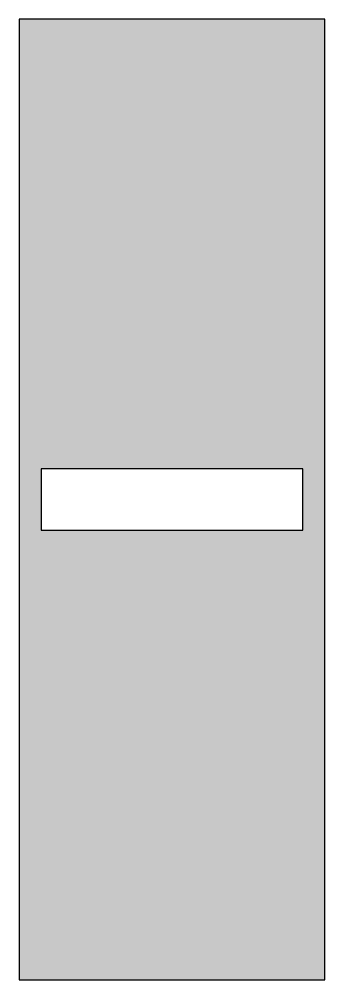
# Model space of a CAD drawing. Header units: millimetres. Extents: x -1.8 to 1.8, y -5.5 to 5.5.
import ezdxf

# ---------------------------------------------------------------- set-up
doc = ezdxf.new("R2010")
doc.units = ezdxf.units.MM
doc.layers.add('隔断门', color=7, linetype='Continuous')

msp = doc.modelspace()

# ---------------------------------------------------------------- hatches: boundary and pattern name
h = msp.add_hatch(color=256)
h.paths.add_polyline_path([(-1.5, -0.35), (1.5, -0.35), (1.5, 0.35), (-1.5, 0.35)], flags=16)
h.paths.add_polyline_path([(-1.75, 5.5), (-1.75, -5.5), (1.75, -5.5), (1.75, 5.5)])

# ---------------------------------------------------------------- linework, layer by layer
at = {"layer": '隔断门'}
for points in [[(-1.75, 5.5), (-1.75, -5.5), (1.75, -5.5), (1.75, 5.5)], [(-1.5, -0.35), (1.5, -0.35), (1.5, 0.35), (-1.5, 0.35)]]:
    msp.add_lwpolyline(points, close=True, dxfattribs=at)

doc.saveas('drawing.dxf')
